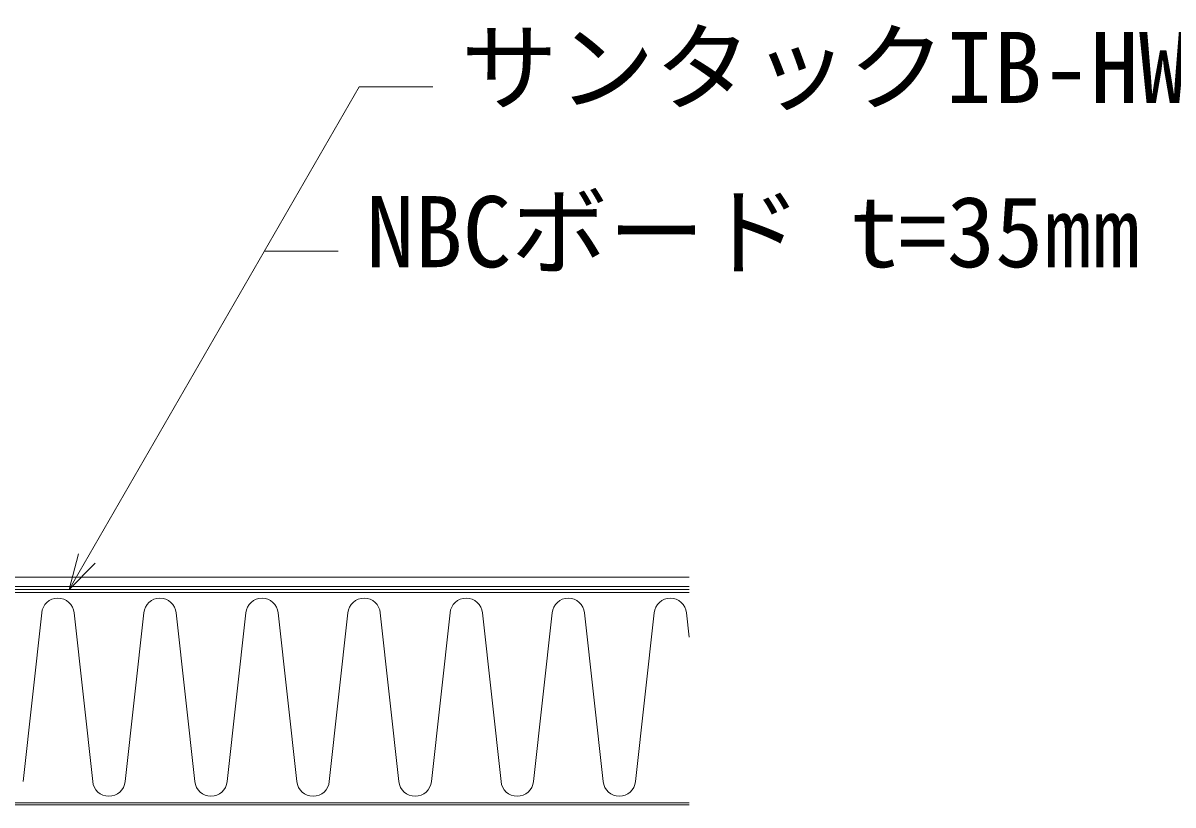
# Model space of a CAD drawing. Units: millimetres, scale not verified. Extents: x -840 to 840, y -594 to 594.
# Drawn here: x 440.7 to 627.5, y 58.2 to 185.2 of the extents above; entities that cross this region are included whole.
import ezdxf
from ezdxf.enums import TextEntityAlignment as Align

# ---------------------------------------------------------------- set-up
doc = ezdxf.new("R2010")
doc.units = ezdxf.units.MM
doc.header["$LTSCALE"] = 2
for name, color, linetype, lineweight in [('0-2_断熱材', 4, 'Continuous', 9), ('0-5_IBｼｰﾄ', 7, 'Continuous', 9), ('0-7_寸法線', 7, 'Continuous', 9), ('0-8_文字', 5, 'Continuous', 9)]:
    doc.layers.add(name, color=color, linetype=linetype, lineweight=lineweight)
doc.styles.add('ＭＳ ゴシック', font='')
doc.styles.get('ＭＳ ゴシック').set_extended_font_data('MS Gothic')

msp = doc.modelspace()

# ---------------------------------------------------------------- linework, layer by layer
at = {"layer": '0-2_断熱材', "color": 7}
for p, q in [((258.931, 93.219), (548.931, 93.219)), ((258.931, 92.719), (548.931, 92.719)), ((548.931, 58.569), (258.931, 58.569)), ((548.931, 58.219), (258.931, 58.219))]:
    msp.add_line(p, q, dxfattribs=at)
at = {"layer": '0-2_断熱材'}
for p, q in [((443.733, 89.409), (440.7, 62.029)), ((448.991, 89.409), (452.025, 62.029)), ((460.317, 89.409), (457.283, 62.029)), ((465.575, 89.409), (468.609, 62.029)), ((476.901, 89.409), (473.867, 62.029)), ((482.159, 89.409), (485.193, 62.029)), ((493.485, 89.409), (490.451, 62.029)), ((498.743, 89.409), (501.777, 62.029)), ((510.069, 89.409), (507.035, 62.029)), ((515.327, 89.409), (518.361, 62.029)), ((526.653, 89.409), (523.619, 62.029)), ((531.911, 89.409), (534.945, 62.029)), ((543.237, 89.409), (540.203, 62.029)), ((548.495, 89.409), (548.931, 85.475))]:
    msp.add_line(p, q, dxfattribs=at)
for centre, start, end in [((446.362, 89.163), 5.35135, 174.64865), ((462.946, 89.163), 5.35135, 174.64865), ((479.53, 89.163), 5.35135, 174.64865), ((496.114, 89.163), 5.35135, 174.64865), ((512.698, 89.163), 5.35135, 174.64865), ((529.282, 89.163), 5.35135, 174.64865), ((545.866, 89.163), 5.35135, 174.64865), ((454.654, 62.276), 185.35135, 354.64865), ((471.238, 62.276), 185.35135, 354.64865), ((487.822, 62.276), 185.35135, 354.64865), ((504.406, 62.276), 185.35135, 354.64865), ((520.99, 62.276), 185.35135, 354.64865), ((537.574, 62.276), 185.35135, 354.64865)]:
    msp.add_arc(centre, 2.64, start, end, dxfattribs=at)
at = {"layer": '0-5_IBｼｰﾄ'}
for p, q in [((383.491, 93.719), (548.931, 93.719)), ((383.893, 95.219), (548.931, 95.219))]:
    msp.add_line(p, q, dxfattribs=at)
at = {"layer": '0-7_寸法線'}
msp.add_line((479.896, 148.145), (491.896, 148.145), dxfattribs=at)
for points in [[(448.184, 93.219), (495.293, 174.814), (507.293, 174.814)], [(452.427, 97.462), (448.184, 93.219), (449.737, 99.015)]]:
    msp.add_lwpolyline(points, dxfattribs=at)

# ---------------------------------------------------------------- texts
at = {"layer": '0-8_文字', "color": 7, "style": 'ＭＳ ゴシック'}
for s, p in [('サンタックIB-HWCシート t=1.5㎜以上', (511.833, 168.755)), ('NBCボード t=35㎜', (496.436, 142.087))]:
    msp.add_text(s, height=11.54, dxfattribs=at).set_placement(p, align=Align.BOTTOM_LEFT)

doc.saveas('drawing.dxf')
